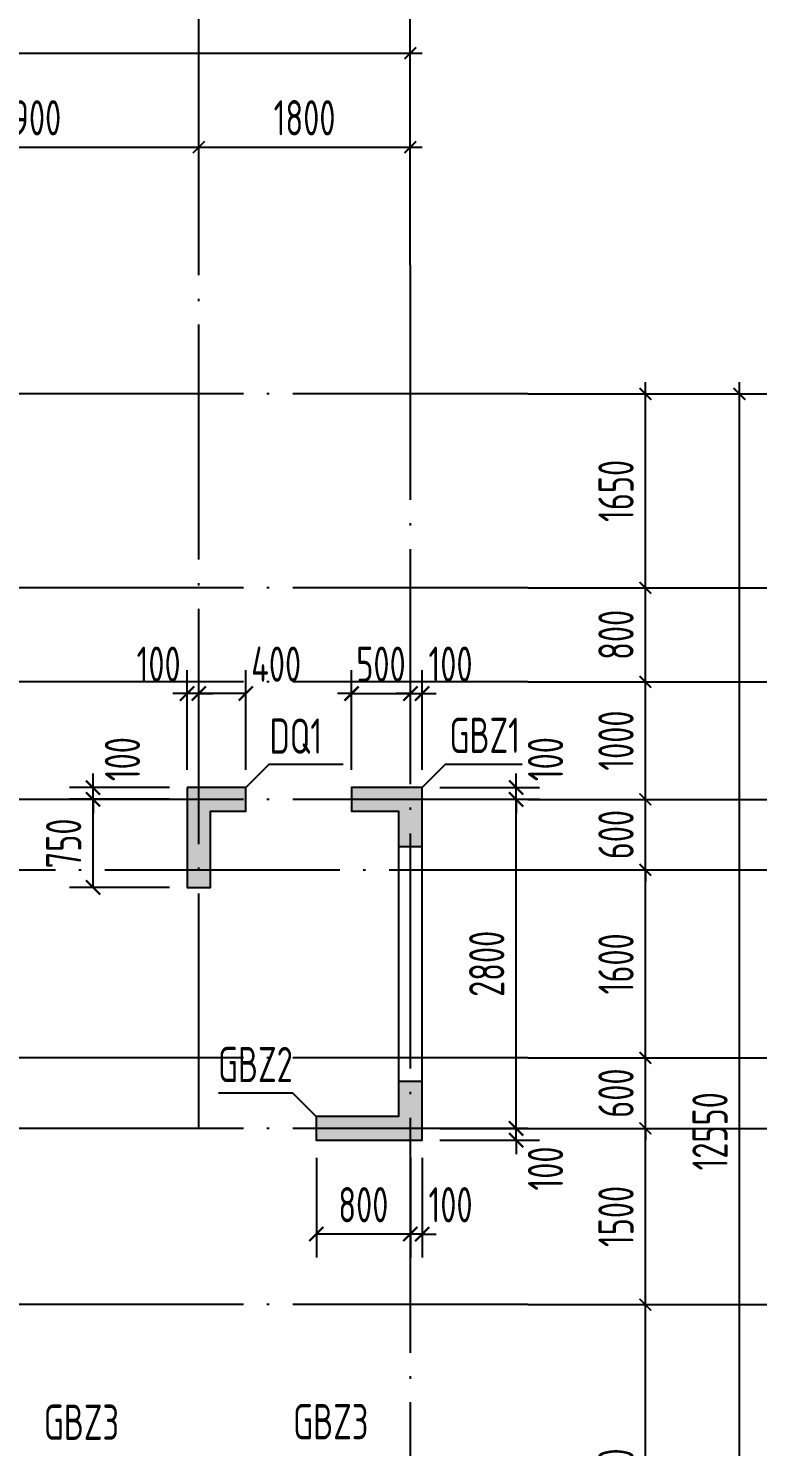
# Model space of a CAD drawing. Extents: x -461650 to 361314, y 245336 to 769729.
# Drawn here: x -78686 to -72481, y 506373 to 518443 of the extents above; entities that cross this region are included whole.
import ezdxf
from ezdxf.enums import TextEntityAlignment as Align

# ---------------------------------------------------------------- set-up
doc = ezdxf.new("R2010")
doc.units = 0
doc.header["$LTSCALE"] = 1000
doc.linetypes.add('DOTE', pattern=[2.42, 2, -0.2, 0.02, -0.2])
doc.layers.get('0').update_dxf_attribs({"linetype": 'CONTINUOUS'})
doc.layers.get('DEFPOINTS').update_dxf_attribs({"linetype": 'CONTINUOUS'})
for name, color, linetype in [('A-AXIS', 1, 'CONTINUOUS'), ('A-DOTE', 10, 'DOTE'), ('S-Q墙实线', 6, 'CONTINUOUS'), ('S-Q墙标注', 3, 'CONTINUOUS'), ('S-X详图填充', 252, 'CONTINUOUS'), ('S-X详图实线', 4, 'CONTINUOUS'), ('S-Y一般标注', 3, 'CONTINUOUS'), ('S-Z柱编号', 6, 'CONTINUOUS')]:
    doc.layers.add(name, color=color, linetype=linetype)
doc.styles.add('TSSD_DIMENSION', font='Tssdeng.shx', dxfattribs={"width": 0.7, "bigfont": 'tssdchn.shx'})
doc.styles.add('TSSD_REIN', font='tssdeng.shx', dxfattribs={"width": 0.7, "height": 300, "bigfont": 'tssdchn.shx'})
doc.styles.add('结构文字', font='zstxt.shx', dxfattribs={"width": 0.7, "bigfont": 'zshz.shx'})
doc.dimstyles.new('STRUCK', dxfattribs={"dimtxt": 400, "dimasz": 121, "dimexe": 200, "dimexo": 150, "dimgap": 115, "dimtad": 1, "dimdec": 0, "dimdsep": 46, "dimtxsty": '结构文字', "dimblk": 'ARCHTICK', "dimcen": 400, "dimclrd": 3, "dimclre": 3, "dimclrt": 7, "dimadec": 0, "dimazin": 0, "dimtfac": 1, "dimtdec": 0, "dimtix": 1, "dimtmove": 2, "dimatfit": 3, "dimldrblk": '_DIMX', "dimfxl": 0, "dimtolj": 1, "dimtzin": 0, "dimarcsym": 0})
doc.dimstyles.new('TSSD_100_100', dxfattribs={"dimtxt": 300, "dimasz": 100, "dimexe": 100, "dimexo": 250, "dimgap": 100, "dimtad": 1, "dimdec": 0, "dimzin": 0, "dimdsep": 46, "dimtxsty": 'TSSD_DIMENSION', "dimblk": 'ARCHTICK', "dimcen": 0, "dimdle": 100, "dimclrt": 7, "dimadec": 0, "dimazin": 0, "dimtfac": 1, "dimtdec": 0, "dimtix": 1, "dimtmove": 2, "dimatfit": 3, "dimldrblk": 'ARCHTICK', "dimfxl": 0, "dimtolj": 1, "dimtzin": 0, "dimarcsym": 0})

# ---------------------------------------------------------------- blocks, each defined once
blk = doc.blocks.new('_ArchTick')
at = {"color": 0, "linetype": 'ByBlock', "const_width": 0.15}
blk.add_lwpolyline([(-0.5, -0.5), (0.5, 0.5)], dxfattribs=at)
blk = doc.blocks.new('*D309')
at = {"layer": 'DEFPOINTS', "color": 0}
for p in [(52800, 19250), (49900, 18250), (52800, 18250)]:
    blk.add_point(p, dxfattribs=at)
at = {"layer": 'S-Y一般标注', "color": 0, "lineweight": -2}
for p, q in [((49900, 18500), (49900, 19350)), ((52800, 18500), (52800, 19350)), ((49800, 19250), (52900, 19250))]:
    blk.add_line(p, q, dxfattribs=at)
at = {"layer": 'S-Y一般标注', "color": 0, "lineweight": -2, "xscale": 100, "yscale": 100, "zscale": 100, "rotation": 180}
blk.add_blockref('_ArchTick', (49900, 19250), dxfattribs=at)
at = {"layer": 'S-Y一般标注', "color": 0, "lineweight": -2, "xscale": 100, "yscale": 100, "zscale": 100}
blk.add_blockref('_ArchTick', (52800, 19250), dxfattribs=at)
at = {"layer": 'S-Y一般标注', "color": 7, "insert": (51350, 19500), "char_height": 300, "attachment_point": 5, "style": 'TSSD_DIMENSION'}
blk.add_mtext('\\A1;2900', dxfattribs=at)
blk = doc.blocks.new('*D310')
at = {"layer": 'DEFPOINTS', "color": 0}
for p in [(54600, 19250), (52800, 18250), (54600, 18250)]:
    blk.add_point(p, dxfattribs=at)
at = {"layer": 'S-Y一般标注', "color": 0, "lineweight": -2}
for p, q in [((52800, 18500), (52800, 19350)), ((54600, 18500), (54600, 19350)), ((52700, 19250), (54700, 19250))]:
    blk.add_line(p, q, dxfattribs=at)
at = {"layer": 'S-Y一般标注', "color": 0, "lineweight": -2, "xscale": 100, "yscale": 100, "zscale": 100, "rotation": 180}
blk.add_blockref('_ArchTick', (52800, 19250), dxfattribs=at)
at = {"layer": 'S-Y一般标注', "color": 0, "lineweight": -2, "xscale": 100, "yscale": 100, "zscale": 100}
blk.add_blockref('_ArchTick', (54600, 19250), dxfattribs=at)
at = {"layer": 'S-Y一般标注', "color": 7, "insert": (53700, 19500), "char_height": 300, "attachment_point": 5, "style": 'TSSD_DIMENSION'}
blk.add_mtext('\\A1;1800', dxfattribs=at)
blk = doc.blocks.new('*D311')
at = {"layer": 'DEFPOINTS', "color": 0}
for p in [(54600, 20050), (4600, 18250), (54600, 18250)]:
    blk.add_point(p, dxfattribs=at)
at = {"layer": 'S-Y一般标注', "color": 0, "lineweight": -2}
for p, q in [((4500, 20050), (54700, 20050)), ((4600, 18500), (4600, 20150)), ((54600, 18500), (54600, 20150))]:
    blk.add_line(p, q, dxfattribs=at)
at = {"layer": 'S-Y一般标注', "color": 0, "lineweight": -2, "xscale": 100, "yscale": 100, "zscale": 100, "rotation": 180}
blk.add_blockref('_ArchTick', (4600, 20050), dxfattribs=at)
at = {"layer": 'S-Y一般标注', "color": 0, "lineweight": -2, "xscale": 100, "yscale": 100, "zscale": 100}
blk.add_blockref('_ArchTick', (54600, 20050), dxfattribs=at)
at = {"layer": 'S-Y一般标注', "color": 7, "insert": (29600, 20300), "char_height": 300, "attachment_point": 5, "style": 'TSSD_DIMENSION'}
blk.add_mtext('\\A1;50000', dxfattribs=at)
blk = doc.blocks.new('*D340')
at = {"layer": 'DEFPOINTS', "color": 0}
for p in [(55600, 10900), (56600, 10900), (55600, 9400)]:
    blk.add_point(p, dxfattribs=at)
at = {"layer": 'S-Y一般标注', "color": 0, "lineweight": -2}
for p, q in [((56600, 9300), (56600, 11000)), ((55850, 10900), (56700, 10900)), ((55850, 9400), (56700, 9400))]:
    blk.add_line(p, q, dxfattribs=at)
at = {"layer": 'S-Y一般标注', "color": 0, "lineweight": -2, "xscale": 100, "yscale": 100, "zscale": 100}
for p, rotation in [((56600, 10900), 90), ((56600, 9400), 270)]:
    blk.add_blockref('_ArchTick', p, dxfattribs=dict(at, rotation=rotation))
at = {"layer": 'S-Y一般标注', "color": 7, "insert": (56350, 10150), "char_height": 300, "attachment_point": 5, "rotation": 90, "style": 'TSSD_DIMENSION'}
blk.add_mtext('\\A1;1500', dxfattribs=at)
blk = doc.blocks.new('*D341')
at = {"layer": 'DEFPOINTS', "color": 0}
for p in [(55600, 11500), (56600, 11500), (55600, 10900)]:
    blk.add_point(p, dxfattribs=at)
at = {"layer": 'S-Y一般标注', "color": 0, "lineweight": -2}
for p, q in [((56600, 11500), (56600, 11600)), ((55850, 11500), (56700, 11500)), ((56600, 10900), (56600, 11500)), ((55850, 10900), (56700, 10900)), ((56600, 10900), (56600, 10800))]:
    blk.add_line(p, q, dxfattribs=at)
at = {"layer": 'S-Y一般标注', "color": 0, "lineweight": -2, "xscale": 100, "yscale": 100, "zscale": 100}
for p, rotation in [((56600, 11500), 270), ((56600, 10900), 90)]:
    blk.add_blockref('_ArchTick', p, dxfattribs=dict(at, rotation=rotation))
at = {"layer": 'S-Y一般标注', "color": 7, "insert": (56350, 11200), "char_height": 300, "attachment_point": 5, "rotation": 90, "style": 'TSSD_DIMENSION'}
blk.add_mtext('\\A1;600', dxfattribs=at)
blk = doc.blocks.new('*D342')
at = {"layer": 'DEFPOINTS', "color": 0}
for p in [(55600, 13100), (56600, 13100), (55600, 11500)]:
    blk.add_point(p, dxfattribs=at)
at = {"layer": 'S-Y一般标注', "color": 0, "lineweight": -2}
for p, q in [((56600, 11400), (56600, 13200)), ((55850, 13100), (56700, 13100)), ((55850, 11500), (56700, 11500))]:
    blk.add_line(p, q, dxfattribs=at)
at = {"layer": 'S-Y一般标注', "color": 0, "lineweight": -2, "xscale": 100, "yscale": 100, "zscale": 100}
for p, rotation in [((56600, 13100), 90), ((56600, 11500), 270)]:
    blk.add_blockref('_ArchTick', p, dxfattribs=dict(at, rotation=rotation))
at = {"layer": 'S-Y一般标注', "color": 7, "insert": (56350, 12300), "char_height": 300, "attachment_point": 5, "rotation": 90, "style": 'TSSD_DIMENSION'}
blk.add_mtext('\\A1;1600', dxfattribs=at)
blk = doc.blocks.new('*D343')
at = {"layer": 'DEFPOINTS', "color": 0}
for p in [(55600, 13700), (56600, 13700), (55600, 13100)]:
    blk.add_point(p, dxfattribs=at)
at = {"layer": 'S-Y一般标注', "color": 0, "lineweight": -2}
for p, q in [((56600, 13700), (56600, 13800)), ((55850, 13700), (56700, 13700)), ((56600, 13100), (56600, 13700)), ((55850, 13100), (56700, 13100)), ((56600, 13100), (56600, 13000))]:
    blk.add_line(p, q, dxfattribs=at)
at = {"layer": 'S-Y一般标注', "color": 0, "lineweight": -2, "xscale": 100, "yscale": 100, "zscale": 100}
for p, rotation in [((56600, 13700), 270), ((56600, 13100), 90)]:
    blk.add_blockref('_ArchTick', p, dxfattribs=dict(at, rotation=rotation))
at = {"layer": 'S-Y一般标注', "color": 7, "insert": (56350, 13400), "char_height": 300, "attachment_point": 5, "rotation": 90, "style": 'TSSD_DIMENSION'}
blk.add_mtext('\\A1;600', dxfattribs=at)
blk = doc.blocks.new('*D344')
at = {"layer": 'DEFPOINTS', "color": 0}
for p in [(55600, 14700), (56600, 14700), (55600, 13700)]:
    blk.add_point(p, dxfattribs=at)
at = {"layer": 'S-Y一般标注', "color": 0, "lineweight": -2}
for p, q in [((56600, 13600), (56600, 14800)), ((55850, 14700), (56700, 14700)), ((55850, 13700), (56700, 13700))]:
    blk.add_line(p, q, dxfattribs=at)
at = {"layer": 'S-Y一般标注', "color": 0, "lineweight": -2, "xscale": 100, "yscale": 100, "zscale": 100}
for p, rotation in [((56600, 14700), 90), ((56600, 13700), 270)]:
    blk.add_blockref('_ArchTick', p, dxfattribs=dict(at, rotation=rotation))
at = {"layer": 'S-Y一般标注', "color": 7, "insert": (56350, 14200), "char_height": 300, "attachment_point": 5, "rotation": 90, "style": 'TSSD_DIMENSION'}
blk.add_mtext('\\A1;1000', dxfattribs=at)
blk = doc.blocks.new('*D345')
at = {"layer": 'DEFPOINTS', "color": 0}
for p in [(55600, 17150), (57400, 17150), (55600, 4600)]:
    blk.add_point(p, dxfattribs=at)
at = {"layer": 'S-Y一般标注', "color": 0, "lineweight": -2}
for p, q in [((55850, 17150), (57500, 17150)), ((57400, 4500), (57400, 17250)), ((55850, 4600), (57500, 4600))]:
    blk.add_line(p, q, dxfattribs=at)
at = {"layer": 'S-Y一般标注', "color": 0, "lineweight": -2, "xscale": 100, "yscale": 100, "zscale": 100}
for p, rotation in [((57400, 17150), 90), ((57400, 4600), 270)]:
    blk.add_blockref('_ArchTick', p, dxfattribs=dict(at, rotation=rotation))
at = {"layer": 'S-Y一般标注', "color": 7, "insert": (57150, 10875), "char_height": 300, "attachment_point": 5, "rotation": 90, "style": 'TSSD_DIMENSION'}
blk.add_mtext('\\A1;12550', dxfattribs=at)
blk = doc.blocks.new('*D346')
at = {"layer": 'DEFPOINTS', "color": 0}
for p in [(55600, 15500), (56600, 15500), (55600, 14700)]:
    blk.add_point(p, dxfattribs=at)
at = {"layer": 'S-Y一般标注', "color": 0, "lineweight": -2}
for p, q in [((56600, 14600), (56600, 15600)), ((55850, 15500), (56700, 15500)), ((55850, 14700), (56700, 14700))]:
    blk.add_line(p, q, dxfattribs=at)
at = {"layer": 'S-Y一般标注', "color": 0, "lineweight": -2, "xscale": 100, "yscale": 100, "zscale": 100}
for p, rotation in [((56600, 15500), 90), ((56600, 14700), 270)]:
    blk.add_blockref('_ArchTick', p, dxfattribs=dict(at, rotation=rotation))
at = {"layer": 'S-Y一般标注', "color": 7, "insert": (56350, 15100), "char_height": 300, "attachment_point": 5, "rotation": 90, "style": 'TSSD_DIMENSION'}
blk.add_mtext('\\A1;800', dxfattribs=at)
blk = doc.blocks.new('*D348')
at = {"layer": 'DEFPOINTS', "color": 0}
for p in [(55600, 9400), (56600, 9400), (55600, 6400)]:
    blk.add_point(p, dxfattribs=at)
at = {"layer": 'S-Y一般标注', "color": 0, "lineweight": -2}
for p, q in [((56600, 6300), (56600, 9500)), ((55850, 9400), (56700, 9400)), ((55850, 6400), (56700, 6400))]:
    blk.add_line(p, q, dxfattribs=at)
at = {"layer": 'S-Y一般标注', "color": 0, "lineweight": -2, "xscale": 100, "yscale": 100, "zscale": 100}
for p, rotation in [((56600, 9400), 90), ((56600, 6400), 270)]:
    blk.add_blockref('_ArchTick', p, dxfattribs=dict(at, rotation=rotation))
at = {"layer": 'S-Y一般标注', "color": 7, "insert": (56350, 7900), "char_height": 300, "attachment_point": 5, "rotation": 90, "style": 'TSSD_DIMENSION'}
blk.add_mtext('\\A1;3000', dxfattribs=at)
blk = doc.blocks.new('*D349')
at = {"layer": 'DEFPOINTS', "color": 0}
for p in [(55600, 17150), (56600, 17150), (55600, 15500)]:
    blk.add_point(p, dxfattribs=at)
at = {"layer": 'S-Y一般标注', "color": 0, "lineweight": -2}
for p, q in [((55850, 17150), (56700, 17150)), ((56600, 15400), (56600, 17250)), ((55850, 15500), (56700, 15500))]:
    blk.add_line(p, q, dxfattribs=at)
at = {"layer": 'S-Y一般标注', "color": 0, "lineweight": -2, "xscale": 100, "yscale": 100, "zscale": 100}
for p, rotation in [((56600, 17150), 90), ((56600, 15500), 270)]:
    blk.add_blockref('_ArchTick', p, dxfattribs=dict(at, rotation=rotation))
at = {"layer": 'S-Y一般标注', "color": 7, "insert": (56350, 16325), "char_height": 300, "attachment_point": 5, "rotation": 90, "style": 'TSSD_DIMENSION'}
blk.add_mtext('\\A1;1650', dxfattribs=at)
blk = doc.blocks.new('*D2608')
at = {"layer": 'DEFPOINTS', "color": 0}
for p in [(-75336, 509082), (-75336, 508982), (-74536, 509082)]:
    blk.add_point(p, dxfattribs=at)
at = {"layer": 'S-Q墙标注', "color": 3, "lineweight": -2}
for p, q in [((-74536, 509082), (-74536, 509203)), ((-75186, 509082), (-74336, 509082)), ((-75186, 508982), (-74336, 508982)), ((-74536, 508982), (-74536, 509082)), ((-74536, 508982), (-74536, 508861))]:
    blk.add_line(p, q, dxfattribs=at)
at = {"layer": 'S-Q墙标注', "color": 3, "lineweight": -2, "xscale": 121, "yscale": 121, "zscale": 121}
for p, rotation in [((-74536, 509082), 270), ((-74536, 508982), 90)]:
    blk.add_blockref('_ArchTick', p, dxfattribs=dict(at, rotation=rotation))
at = {"layer": 'S-Q墙标注', "color": 7, "insert": (-74286, 508740), "char_height": 300, "attachment_point": 5, "rotation": 90, "style": 'TSSD_REIN'}
blk.add_mtext('\\A1;100', dxfattribs=at)
blk = doc.blocks.new('_DIMX')
blk.add_line((-150, 0), (150, 0))
at = {"const_width": 50}
blk.add_lwpolyline([(-70, -70), (70, 70)], dxfattribs=at)
blk = doc.blocks.new('*D2609')
at = {"layer": 'DEFPOINTS', "color": 0}
for p in [(-75336, 511882), (-74536, 511882), (-75336, 509082)]:
    blk.add_point(p, dxfattribs=at)
at = {"layer": 'S-Q墙标注', "color": 3, "lineweight": -2}
for p, q in [((-75186, 511882), (-74336, 511882)), ((-74536, 509082), (-74536, 511882)), ((-75186, 509082), (-74336, 509082))]:
    blk.add_line(p, q, dxfattribs=at)
at = {"layer": 'S-Q墙标注', "color": 3, "lineweight": -2, "xscale": 121, "yscale": 121, "zscale": 121}
for p, rotation in [((-74536, 511882), 90), ((-74536, 509082), 270)]:
    blk.add_blockref('_ArchTick', p, dxfattribs=dict(at, rotation=rotation))
at = {"layer": 'S-Q墙标注', "color": 7, "insert": (-74786, 510482), "char_height": 300, "attachment_point": 5, "rotation": 90, "style": 'TSSD_REIN'}
blk.add_mtext('\\A1;2800', dxfattribs=at)
blk = doc.blocks.new('*D2610')
at = {"layer": 'DEFPOINTS', "color": 0}
for p in [(-75336, 511982), (-75336, 511882), (-74536, 511982)]:
    blk.add_point(p, dxfattribs=at)
at = {"layer": 'S-Q墙标注', "color": 3, "lineweight": -2}
for p, q in [((-74536, 511982), (-74536, 512103)), ((-75186, 511982), (-74336, 511982)), ((-75186, 511882), (-74336, 511882)), ((-74536, 511882), (-74536, 511982)), ((-74536, 511882), (-74536, 511761))]:
    blk.add_line(p, q, dxfattribs=at)
at = {"layer": 'S-Q墙标注', "color": 3, "lineweight": -2, "xscale": 121, "yscale": 121, "zscale": 121}
for p, rotation in [((-74536, 511982), 270), ((-74536, 511882), 90)]:
    blk.add_blockref('_ArchTick', p, dxfattribs=dict(at, rotation=rotation))
at = {"layer": 'S-Q墙标注', "color": 7, "insert": (-74286, 512224), "char_height": 300, "attachment_point": 5, "rotation": 90, "style": 'TSSD_REIN'}
blk.add_mtext('\\A1;100', dxfattribs=at)
blk = doc.blocks.new('*D2611')
at = {"layer": 'DEFPOINTS', "color": 0}
for p in [(-75436, 508982), (-75336, 508982), (-75436, 508182)]:
    blk.add_point(p, dxfattribs=at)
at = {"layer": 'S-Q墙标注', "color": 3, "lineweight": -2}
for p, q in [((-75436, 508832), (-75436, 507982)), ((-75336, 508832), (-75336, 507982)), ((-75436, 508182), (-75557, 508182)), ((-75336, 508182), (-75436, 508182)), ((-75336, 508182), (-75215, 508182))]:
    blk.add_line(p, q, dxfattribs=at)
at = {"layer": 'S-Q墙标注', "color": 3, "lineweight": -2, "xscale": 121, "yscale": 121, "zscale": 121}
blk.add_blockref('_ArchTick', (-75436, 508182), dxfattribs=at)
at = {"layer": 'S-Q墙标注', "color": 3, "lineweight": -2, "xscale": 121, "yscale": 121, "zscale": 121, "rotation": 180}
blk.add_blockref('_ArchTick', (-75336, 508182), dxfattribs=at)
at = {"layer": 'S-Q墙标注', "color": 7, "insert": (-75094, 508432), "char_height": 300, "attachment_point": 5, "style": 'TSSD_REIN'}
blk.add_mtext('\\A1;100', dxfattribs=at)
blk = doc.blocks.new('*D2612')
at = {"layer": 'DEFPOINTS', "color": 0}
for p in [(-76236, 508982), (-75436, 508982), (-76236, 508182)]:
    blk.add_point(p, dxfattribs=at)
at = {"layer": 'S-Q墙标注', "color": 3, "lineweight": -2}
for p, q in [((-76236, 508832), (-76236, 507982)), ((-75436, 508832), (-75436, 507982)), ((-75436, 508182), (-76236, 508182))]:
    blk.add_line(p, q, dxfattribs=at)
at = {"layer": 'S-Q墙标注', "color": 3, "lineweight": -2, "xscale": 121, "yscale": 121, "zscale": 121, "rotation": 180}
blk.add_blockref('_ArchTick', (-76236, 508182), dxfattribs=at)
at = {"layer": 'S-Q墙标注', "color": 3, "lineweight": -2, "xscale": 121, "yscale": 121, "zscale": 121}
blk.add_blockref('_ArchTick', (-75436, 508182), dxfattribs=at)
at = {"layer": 'S-Q墙标注', "color": 7, "insert": (-75836, 508432), "char_height": 300, "attachment_point": 5, "style": 'TSSD_REIN'}
blk.add_mtext('\\A1;800', dxfattribs=at)
blk = doc.blocks.new('*D2615')
at = {"layer": 'DEFPOINTS', "color": 0}
for p in [(-75436, 512782), (-75936, 511982), (-75436, 511982)]:
    blk.add_point(p, dxfattribs=at)
at = {"layer": 'S-Q墙标注', "color": 3, "lineweight": -2}
for p, q in [((-75936, 512132), (-75936, 512982)), ((-75436, 512132), (-75436, 512982)), ((-75936, 512782), (-76057, 512782)), ((-75936, 512782), (-75436, 512782)), ((-75436, 512782), (-75315, 512782))]:
    blk.add_line(p, q, dxfattribs=at)
at = {"layer": 'S-Q墙标注', "color": 3, "lineweight": -2, "xscale": 121, "yscale": 121, "zscale": 121}
blk.add_blockref('_ArchTick', (-75936, 512782), dxfattribs=at)
at = {"layer": 'S-Q墙标注', "color": 3, "lineweight": -2, "xscale": 121, "yscale": 121, "zscale": 121, "rotation": 180}
blk.add_blockref('_ArchTick', (-75436, 512782), dxfattribs=at)
at = {"layer": 'S-Q墙标注', "color": 7, "insert": (-75686, 513032), "char_height": 300, "attachment_point": 5, "style": 'TSSD_REIN'}
blk.add_mtext('\\A1;500', dxfattribs=at)
blk = doc.blocks.new('*D2616')
at = {"layer": 'DEFPOINTS', "color": 0}
for p in [(-75336, 512782), (-75436, 511982), (-75336, 511982)]:
    blk.add_point(p, dxfattribs=at)
at = {"layer": 'S-Q墙标注', "color": 3, "lineweight": -2}
for p, q in [((-75436, 512132), (-75436, 512982)), ((-75336, 512132), (-75336, 512982)), ((-75436, 512782), (-75557, 512782)), ((-75436, 512782), (-75336, 512782)), ((-75336, 512782), (-75215, 512782))]:
    blk.add_line(p, q, dxfattribs=at)
at = {"layer": 'S-Q墙标注', "color": 3, "lineweight": -2, "xscale": 121, "yscale": 121, "zscale": 121}
blk.add_blockref('_ArchTick', (-75436, 512782), dxfattribs=at)
at = {"layer": 'S-Q墙标注', "color": 3, "lineweight": -2, "xscale": 121, "yscale": 121, "zscale": 121, "rotation": 180}
blk.add_blockref('_ArchTick', (-75336, 512782), dxfattribs=at)
at = {"layer": 'S-Q墙标注', "color": 7, "insert": (-75094, 513032), "char_height": 300, "attachment_point": 5, "style": 'TSSD_REIN'}
blk.add_mtext('\\A1;100', dxfattribs=at)
blk = doc.blocks.new('*D2627')
at = {"layer": 'DEFPOINTS', "color": 0}
for p in [(-78136, 511882), (-77336, 511882), (-77336, 511132)]:
    blk.add_point(p, dxfattribs=at)
at = {"layer": 'S-Q墙标注', "color": 3, "lineweight": -2}
for p, q in [((-77486, 511882), (-78336, 511882)), ((-78136, 511132), (-78136, 511882)), ((-77486, 511132), (-78336, 511132))]:
    blk.add_line(p, q, dxfattribs=at)
at = {"layer": 'S-Q墙标注', "color": 3, "lineweight": -2, "xscale": 121, "yscale": 121, "zscale": 121}
for p, rotation in [((-78136, 511882), 90), ((-78136, 511132), 270)]:
    blk.add_blockref('_ArchTick', p, dxfattribs=dict(at, rotation=rotation))
at = {"layer": 'S-Q墙标注', "color": 7, "insert": (-78386, 511507), "char_height": 300, "attachment_point": 5, "rotation": 90, "style": 'TSSD_REIN'}
blk.add_mtext('\\A1;750', dxfattribs=at)
blk = doc.blocks.new('*D2628')
at = {"layer": 'DEFPOINTS', "color": 0}
for p in [(-78136, 511982), (-77336, 511982), (-77336, 511882)]:
    blk.add_point(p, dxfattribs=at)
at = {"layer": 'S-Q墙标注', "color": 3, "lineweight": -2}
for p, q in [((-78136, 511982), (-78136, 512103)), ((-77486, 511982), (-78336, 511982)), ((-77486, 511882), (-78336, 511882)), ((-78136, 511882), (-78136, 511982)), ((-78136, 511882), (-78136, 511761))]:
    blk.add_line(p, q, dxfattribs=at)
at = {"layer": 'S-Q墙标注', "color": 3, "lineweight": -2, "xscale": 121, "yscale": 121, "zscale": 121}
for p, rotation in [((-78136, 511982), 270), ((-78136, 511882), 90)]:
    blk.add_blockref('_ArchTick', p, dxfattribs=dict(at, rotation=rotation))
at = {"layer": 'S-Q墙标注', "color": 7, "insert": (-77886, 512224), "char_height": 300, "attachment_point": 5, "rotation": 90, "style": 'TSSD_REIN'}
blk.add_mtext('\\A1;100', dxfattribs=at)
blk = doc.blocks.new('*D2629')
at = {"layer": 'DEFPOINTS', "color": 0}
for p in [(-77236, 512782), (-77236, 511982), (-76836, 511982)]:
    blk.add_point(p, dxfattribs=at)
at = {"layer": 'S-Q墙标注', "color": 3, "lineweight": -2}
for p, q in [((-77236, 512132), (-77236, 512982)), ((-76836, 512132), (-76836, 512982)), ((-76836, 512782), (-77236, 512782))]:
    blk.add_line(p, q, dxfattribs=at)
at = {"layer": 'S-Q墙标注', "color": 3, "lineweight": -2, "xscale": 121, "yscale": 121, "zscale": 121, "rotation": 180}
blk.add_blockref('_ArchTick', (-77236, 512782), dxfattribs=at)
at = {"layer": 'S-Q墙标注', "color": 3, "lineweight": -2, "xscale": 121, "yscale": 121, "zscale": 121}
blk.add_blockref('_ArchTick', (-76836, 512782), dxfattribs=at)
at = {"layer": 'S-Q墙标注', "color": 7, "insert": (-76578, 513032), "char_height": 300, "attachment_point": 5, "style": 'TSSD_REIN'}
blk.add_mtext('\\A1;400', dxfattribs=at)
blk = doc.blocks.new('*D2630')
at = {"layer": 'DEFPOINTS', "color": 0}
for p in [(-77336, 512782), (-77336, 511982), (-77236, 511982)]:
    blk.add_point(p, dxfattribs=at)
at = {"layer": 'S-Q墙标注', "color": 3, "lineweight": -2}
for p, q in [((-77336, 512132), (-77336, 512982)), ((-77236, 512132), (-77236, 512982)), ((-77336, 512782), (-77457, 512782)), ((-77236, 512782), (-77336, 512782)), ((-77236, 512782), (-77115, 512782))]:
    blk.add_line(p, q, dxfattribs=at)
at = {"layer": 'S-Q墙标注', "color": 3, "lineweight": -2, "xscale": 121, "yscale": 121, "zscale": 121}
blk.add_blockref('_ArchTick', (-77336, 512782), dxfattribs=at)
at = {"layer": 'S-Q墙标注', "color": 3, "lineweight": -2, "xscale": 121, "yscale": 121, "zscale": 121, "rotation": 180}
blk.add_blockref('_ArchTick', (-77236, 512782), dxfattribs=at)
at = {"layer": 'S-Q墙标注', "color": 7, "insert": (-77578, 513032), "char_height": 300, "attachment_point": 5, "style": 'TSSD_REIN'}
blk.add_mtext('\\A1;100', dxfattribs=at)
blk = doc.blocks.new('20210726.16395156')
at = {"layer": 'A-AXIS'}
for p, q in [((52800, 18249.9), (52800, 21049.9)), ((54600, 18249.9), (54600, 21049.9)), ((55600, 17150), (58400, 17150)), ((55600, 15500), (58400, 15500)), ((55600, 14700), (58400, 14700)), ((55600, 13700), (58400, 13700)), ((55600, 13100.3), (58400, 13100.3)), ((55600, 11500), (58400, 11500)), ((55600, 10900), (58400, 10900)), ((55600, 9400), (58400, 9400))]:
    blk.add_line(p, q, dxfattribs=at)
at = {"layer": 'A-DOTE'}
for p, q in [((52800, 10900), (52800, 18249.9)), ((54600, 18249.9), (54600, 3600)), ((55600, 17150), (3600, 17150)), ((55600, 15500), (3600, 15500)), ((55600, 14700), (3600, 14700)), ((55600, 13700), (3600, 13700)), ((3600, 13100.3), (55600, 13100.3)), ((55600, 11500), (3600, 11500)), ((55600, 10900), (3600, 10900)), ((55600, 9400), (3600, 9400))]:
    blk.add_line(p, q, dxfattribs=at)
at = {"layer": 'S-Y一般标注'}
for base, p1, p2, picture, middle in [((54600, 20049.9), (4600, 18249.9), (54600, 18249.9), '*D311', (29600, 20299.9)), ((52800, 19249.9), (49900, 18249.9), (52800, 18249.9), '*D309', (51350, 19499.9)), ((54600, 19249.9), (52800, 18249.9), (54600, 18249.9), '*D310', (53700, 19499.9))]:
    dim = blk.add_linear_dim(base=base, p1=p1, p2=p2, dimstyle='TSSD_100_100', dxfattribs=at)
    dim.commit()
    dim.dimension.update_dxf_attribs({"geometry": picture, "text_midpoint": middle})
for base, p1, p2, picture, middle in [((57400, 17150), (55600, 4600), (55600, 17150), '*D345', (57150, 10875)), ((56600, 17150), (55600, 15500), (55600, 17150), '*D349', (56350, 16325)), ((56600, 15500), (55600, 14700), (55600, 15500), '*D346', (56350, 15100)), ((56600, 14700), (55600, 13700), (55600, 14700), '*D344', (56350, 14200)), ((56600, 13700), (55600, 13100.3), (55600, 13700), '*D343', (56350, 13400.2)), ((56600, 13100.3), (55600, 11500), (55600, 13100.3), '*D342', (56350, 12300.2)), ((56600, 11500), (55600, 10900), (55600, 11500), '*D341', (56350, 11200)), ((56600, 10900), (55600, 9400), (55600, 10900), '*D340', (56350, 10150)), ((56600, 9400), (55600, 6400), (55600, 9400), '*D348', (56350, 7900))]:
    dim = blk.add_linear_dim(base=base, p1=p1, p2=p2, angle=90, dimstyle='TSSD_100_100', dxfattribs=at)
    dim.commit()
    dim.dimension.update_dxf_attribs({"geometry": picture, "text_midpoint": middle})

msp = doc.modelspace()

# ---------------------------------------------------------------- hatches: boundary and pattern name
at = {"layer": 'S-X详图填充'}
h = msp.add_hatch(color=256, dxfattribs=at)
h.dxf.hatch_style = 1
h.paths.add_polyline_path([(-77336.29, 511981.79), (-77336.29, 511131.82), (-77136.29, 511131.82), (-77136.29, 511781.79), (-76836.38, 511781.79), (-76836.38, 511981.79)])
h = msp.add_hatch(color=256, dxfattribs=at)
h.dxf.hatch_style = 1
h.paths.add_polyline_path([(-75536.28, 511481.79), (-75336.28, 511481.79), (-75336.28, 511981.79), (-75936.28, 511981.79), (-75936.28, 511781.79), (-75536.28, 511781.79)])
h = msp.add_hatch(color=256, dxfattribs=at)
h.dxf.hatch_style = 1
h.paths.add_polyline_path([(-75336.28, 509481.79), (-75536.28, 509481.79), (-75536.28, 509181.79), (-76236.28, 509181.79), (-76236.28, 508981.79), (-75336.28, 508981.79)])

# ---------------------------------------------------------------- linework, layer by layer
at = {"layer": 'S-Q墙实线'}
for points in [[(-77336.29, 511981.79), (-77336.29, 511131.82), (-77136.29, 511131.82), (-77136.29, 511781.79), (-76836.38, 511781.79), (-76836.38, 511981.79)], [(-75536.28, 509181.79), (-76236.28, 509181.79), (-76236.28, 508981.79), (-75336.28, 508981.79), (-75336.28, 511981.79), (-75936.28, 511981.79), (-75936.28, 511781.79), (-75536.28, 511781.79)]]:
    msp.add_lwpolyline(points, close=True, dxfattribs=at)
at = {"layer": 'S-X详图实线'}
for points in [[(-77336.29, 511981.79), (-77336.29, 511131.82), (-77136.29, 511131.82), (-77136.29, 511781.79), (-76836.38, 511781.79), (-76836.38, 511981.79), (-77336.29, 511981.79)], [(-75536.28, 511481.79), (-75336.28, 511481.79), (-75336.28, 511981.79), (-75936.28, 511981.79), (-75936.28, 511781.79), (-75536.28, 511781.79), (-75536.28, 511481.79)], [(-75336.28, 509481.79), (-75536.28, 509481.79), (-75536.28, 509181.79), (-76236.28, 509181.79), (-76236.28, 508981.79), (-75336.28, 508981.79), (-75336.28, 509481.79)]]:
    msp.add_lwpolyline(points, close=True, dxfattribs=at)
at = {"layer": 'S-Z柱编号', "color": 7}
for points in [[(-76836.37, 511981.79), (-76636.37, 512181.79), (-76008.9, 512181.79)], [(-75336.28, 511981.79), (-75136.28, 512181.79), (-74484.7, 512181.79)], [(-76236.28, 509181.79), (-76436.28, 509381.79), (-77069.36, 509381.79)]]:
    msp.add_lwpolyline(points, dxfattribs=at)

# ---------------------------------------------------------------- block references
at = {"layer": 'A-DOTE'}
msp.add_blockref('20210726.16395156', (-130036.28, 498181.75), dxfattribs=at)

# ---------------------------------------------------------------- texts
at = {"layer": 'S-Z柱编号', "color": 7, "style": 'TSSD_REIN', "width": 0.7}
for s, p in [('DQ1', (-76634.5, 512180.07)), ('GBZ1', (-75102.64, 512186.27)), ('GBZ2', (-77072.4, 509385.3)), ('GBZ3', (-78554.66, 506341.08)), ('GBZ3', (-76432.97, 506345.5))]:
    msp.add_text(s, height=300, dxfattribs=at).set_placement(p, align=Align.BOTTOM_LEFT)

# ---------------------------------------------------------------- dimensions: what is measured, and where the dimension line sits
at = {"layer": 'S-Q墙标注'}
for base, p1, p2, angle, picture, middle in [((-77336.29, 512781.79), (-77236.28, 511981.79), (-77336.29, 511981.79), 180, '*D2630', (-77578.21, 513031.79)), ((-77236.28, 512781.79), (-76836.37, 511981.79), (-77236.28, 511981.79), 180, '*D2629', (-76578.3, 513031.79)), ((-78136.29, 511981.79), (-77336.29, 511881.79), (-77336.29, 511981.79), 90, '*D2628', (-77886.29, 512223.72)), ((-74536.28, 511981.79), (-75336.28, 511881.79), (-75336.28, 511981.79), 90, '*D2610', (-74286.28, 512223.72)), ((-74536.28, 509081.79), (-75336.28, 508981.79), (-75336.28, 509081.79), 90, '*D2608', (-74286.28, 508739.87)), ((-75436.28, 508181.79), (-75336.28, 508981.79), (-75436.28, 508981.79), 180, '*D2611', (-75094.35, 508431.79))]:
    dim = msp.add_linear_dim(base=base, p1=p1, p2=p2, angle=angle, dimstyle='STRUCK', override={"dimtxt": 300, "dimgap": 100, "dimtxsty": 'TSSD_REIN'}, dxfattribs=at)
    dim.commit()
    dim.dimension.update_dxf_attribs({"geometry": picture, "text_midpoint": middle, "dimtype": 160})
dim = msp.add_linear_dim(base=(-75436.28, 512781.79), p1=(-75936.28, 511981.79), p2=(-75436.28, 511981.79), dimstyle='STRUCK', override={"dimtxt": 300, "dimgap": 100, "dimtxsty": 'TSSD_REIN'}, dxfattribs=at)
dim.commit()
dim.dimension.update_dxf_attribs({"geometry": '*D2615', "text_midpoint": (-75686.28, 513031.79)})
dim = msp.add_linear_dim(base=(-75336.27, 512781.79), p1=(-75436.28, 511981.79), p2=(-75336.27, 511981.79), dimstyle='STRUCK', override={"dimtxt": 300, "dimgap": 100, "dimtxsty": 'TSSD_REIN'}, dxfattribs=at)
dim.commit()
dim.dimension.update_dxf_attribs({"geometry": '*D2616', "text_midpoint": (-75094.35, 513031.79), "dimtype": 160})
for base, p1, p2, angle, picture, middle in [((-78136.29, 511881.79), (-77336.29, 511131.82), (-77336.29, 511881.79), 90, '*D2627', (-78386.29, 511506.81)), ((-74536.28, 511881.79), (-75336.28, 509081.79), (-75336.28, 511881.79), 90, '*D2609', (-74786.28, 510481.79)), ((-76236.28, 508181.79), (-75436.28, 508981.79), (-76236.28, 508981.79), 180, '*D2612', (-75836.28, 508431.79))]:
    dim = msp.add_linear_dim(base=base, p1=p1, p2=p2, angle=angle, dimstyle='STRUCK', override={"dimtxt": 300, "dimgap": 100, "dimtxsty": 'TSSD_REIN'}, dxfattribs=at)
    dim.commit()
    dim.dimension.update_dxf_attribs({"geometry": picture, "text_midpoint": middle})

doc.saveas('drawing.dxf')
